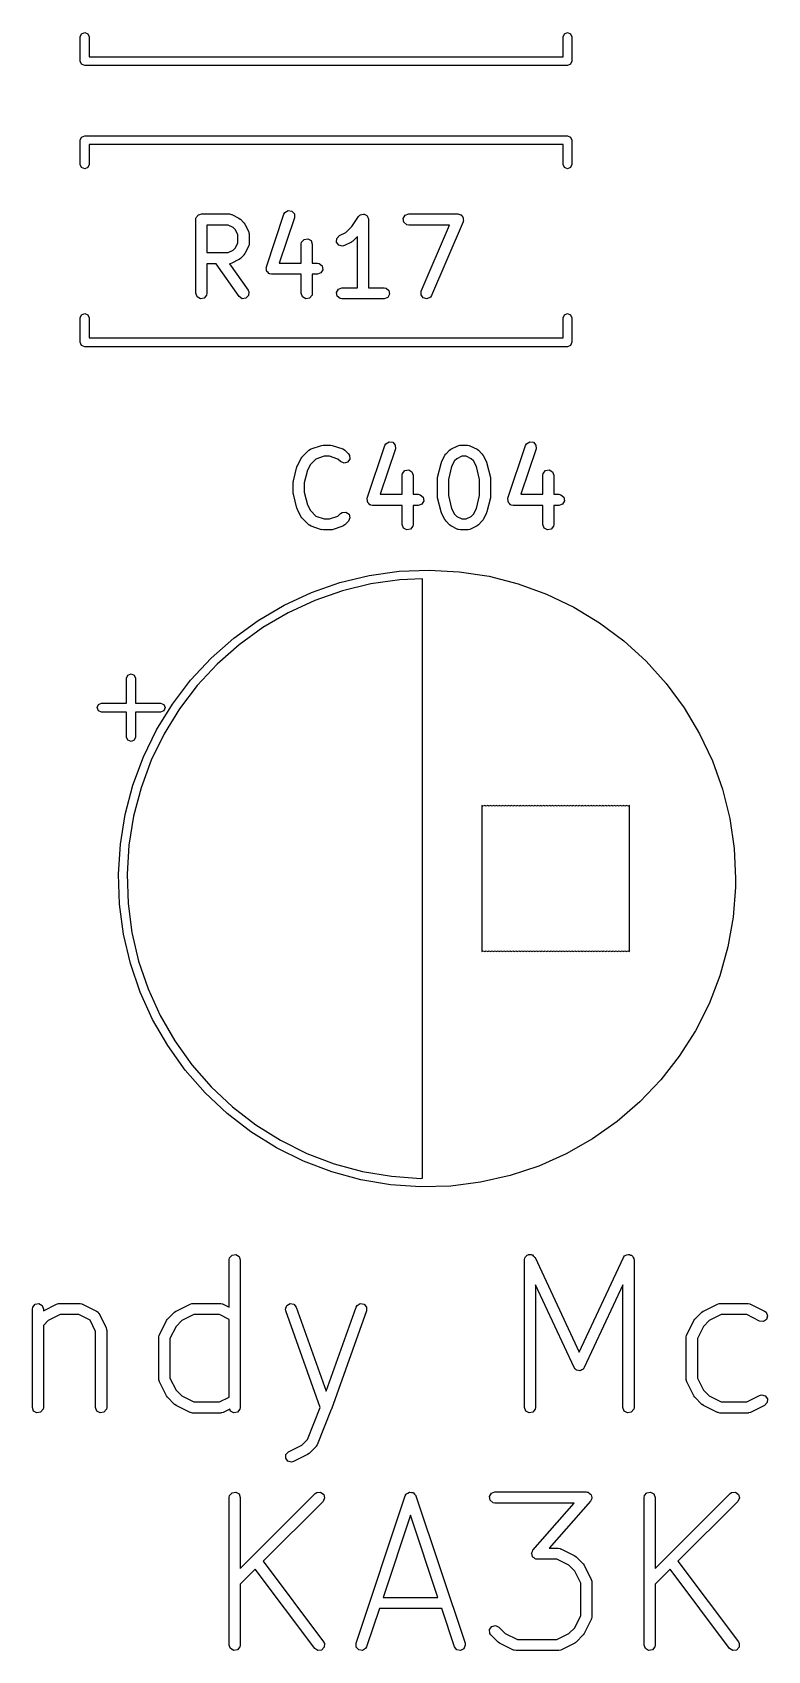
# Model space of a CAD drawing. Extents: x 97.7 to 180.4, y -137 to -64.1.
# Drawn here: x 116.42 to 126.38, y -136.7 to -114.77 of the extents above; entities that cross this region are included whole.
import ezdxf

# ---------------------------------------------------------------- set-up
doc = ezdxf.new("R2010")
doc.units = 0
doc.layers.add('BLACK', color=7, linetype='CONTINUOUS')

msp = doc.modelspace()

# ---------------------------------------------------------------- linework, layer by layer
at = {"layer": 'BLACK', "linetype": 'CONTINUOUS'}
for p, q in [((117.066, -114.832), (117.084, -114.79)), ((117.066, -115.162), (117.066, -114.832)), ((117.084, -114.79), (117.126, -114.772)), ((117.126, -114.772), (117.168, -114.79)), ((117.168, -114.79), (117.186, -114.832)), ((117.186, -114.832), (117.186, -115.102)), ((123.606, -114.832), (123.624, -114.79)), ((123.606, -115.102), (123.606, -114.832)), ((123.624, -114.79), (123.666, -114.772)), ((123.666, -114.772), (123.708, -114.79)), ((123.708, -114.79), (123.726, -114.832)), ((123.726, -114.832), (123.726, -115.162)), ((117.186, -115.102), (123.606, -115.102)), ((117.084, -115.204), (117.066, -115.162)), ((117.126, -115.222), (117.084, -115.204)), ((123.666, -115.222), (117.126, -115.222)), ((123.708, -115.204), (123.666, -115.222)), ((123.726, -115.162), (123.708, -115.204)), ((117.066, -116.232), (117.084, -116.19)), ((117.084, -116.19), (117.126, -116.172)), ((117.126, -116.172), (123.666, -116.172)), ((123.666, -116.172), (123.708, -116.19)), ((123.708, -116.19), (123.726, -116.232)), ((117.066, -116.562), (117.066, -116.232)), ((123.606, -116.292), (117.186, -116.292)), ((117.186, -116.292), (117.186, -116.562)), ((123.606, -116.562), (123.606, -116.292)), ((123.726, -116.232), (123.726, -116.562)), ((117.084, -116.604), (117.066, -116.562)), ((117.126, -116.622), (117.084, -116.604)), ((117.168, -116.604), (117.126, -116.622)), ((117.186, -116.562), (117.168, -116.604)), ((123.624, -116.604), (123.606, -116.562)), ((123.666, -116.622), (123.624, -116.604)), ((123.708, -116.604), (123.666, -116.622)), ((123.726, -116.562), (123.708, -116.604)), ((118.631, -117.308), (118.632, -117.299)), ((118.631, -118.308), (118.631, -117.308)), ((118.632, -117.295), (118.633, -117.292)), ((118.632, -117.299), (118.632, -117.295)), ((118.633, -117.292), (118.635, -117.283)), ((118.635, -117.283), (118.648, -117.268)), ((118.648, -117.268), (118.657, -117.251)), ((118.657, -117.251), (118.664, -117.249)), ((118.664, -117.249), (118.668, -117.243)), ((118.668, -117.243), (118.687, -117.24)), ((118.687, -117.24), (118.706, -117.233)), ((118.706, -117.233), (119.086, -117.233)), ((119.086, -117.233), (119.112, -117.238)), ((119.112, -117.238), (119.116, -117.241)), ((119.116, -117.241), (119.12, -117.241)), ((119.12, -117.241), (119.215, -117.289)), ((119.215, -117.289), (119.233, -117.302)), ((119.233, -117.302), (119.235, -117.303)), ((119.235, -117.303), (119.282, -117.351)), ((119.587, -117.951), (119.825, -117.237)), ((119.967, -117.284), (119.762, -117.9)), ((119.825, -117.237), (119.837, -117.214)), ((119.837, -117.214), (119.881, -117.187)), ((119.881, -117.187), (119.932, -117.195)), ((119.932, -117.195), (119.966, -117.233)), ((119.966, -117.233), (119.967, -117.284)), ((120.742, -117.403), (120.834, -117.267)), ((120.834, -117.267), (120.852, -117.248)), ((120.852, -117.248), (120.856, -117.247)), ((120.856, -117.247), (120.858, -117.243)), ((120.858, -117.243), (120.88, -117.24)), ((120.88, -117.24), (120.901, -117.234)), ((120.901, -117.234), (120.905, -117.235)), ((120.905, -117.235), (120.909, -117.235)), ((120.909, -117.235), (120.928, -117.245)), ((120.928, -117.245), (120.948, -117.254)), ((120.948, -117.254), (120.95, -117.258)), ((120.95, -117.258), (120.953, -117.26)), ((120.953, -117.26), (120.961, -117.281)), ((120.961, -117.281), (120.971, -117.3)), ((120.971, -117.3), (120.97, -117.304)), ((120.97, -117.304), (120.971, -117.308)), ((120.971, -117.308), (120.971, -118.233)), ((121.441, -117.295), (121.467, -117.251)), ((121.45, -117.346), (121.441, -117.295)), ((121.467, -117.251), (121.515, -117.233)), ((121.515, -117.233), (122.182, -117.233)), ((122.182, -117.233), (122.207, -117.238)), ((122.207, -117.238), (122.214, -117.244)), ((122.214, -117.244), (122.223, -117.246)), ((122.223, -117.246), (122.233, -117.26)), ((122.233, -117.26), (122.247, -117.271)), ((122.247, -117.271), (122.248, -117.28)), ((122.248, -117.28), (122.254, -117.287)), ((122.256, -117.321), (122.251, -117.329)), ((122.254, -117.287), (122.253, -117.304)), ((122.253, -117.304), (122.256, -117.321)), ((118.781, -117.383), (118.781, -117.757)), ((119.069, -117.383), (118.781, -117.383)), ((119.137, -117.418), (119.069, -117.383)), ((119.168, -117.448), (119.137, -117.418)), ((119.202, -117.517), (119.168, -117.448)), ((119.202, -117.624), (119.202, -117.517)), ((119.282, -117.351), (119.295, -117.369)), ((119.295, -117.369), (119.296, -117.37)), ((119.296, -117.37), (119.344, -117.465)), ((119.344, -117.465), (119.351, -117.49)), ((119.351, -117.49), (119.35, -117.495)), ((119.35, -117.495), (119.352, -117.499)), ((119.352, -117.499), (119.352, -117.642)), ((120.541, -117.564), (120.577, -117.527)), ((120.577, -117.527), (120.661, -117.485)), ((120.661, -117.485), (120.742, -117.403)), ((120.821, -117.537), (120.759, -117.6)), ((120.821, -118.233), (120.821, -117.537)), ((121.489, -117.379), (121.45, -117.346)), ((121.515, -117.383), (121.489, -117.379)), ((122.068, -117.383), (121.515, -117.383)), ((121.684, -118.279), (122.068, -117.383)), ((122.251, -117.338), (121.822, -118.338)), ((122.251, -117.329), (122.251, -117.338)), ((118.781, -117.757), (119.069, -117.757)), ((119.069, -117.757), (119.137, -117.723)), ((119.137, -117.723), (119.168, -117.693)), ((119.168, -117.693), (119.202, -117.624)), ((119.344, -117.675), (119.296, -117.77)), ((119.345, -117.671), (119.344, -117.675)), ((119.347, -117.667), (119.345, -117.671)), ((119.352, -117.642), (119.347, -117.667)), ((120.059, -117.642), (120.064, -117.616)), ((120.059, -117.9), (120.059, -117.642)), ((120.064, -117.616), (120.097, -117.577)), ((120.097, -117.577), (120.147, -117.568)), ((120.147, -117.568), (120.192, -117.594)), ((120.192, -117.594), (120.209, -117.642)), ((120.209, -117.642), (120.209, -117.9)), ((120.538, -117.615), (120.541, -117.564)), ((120.569, -117.657), (120.538, -117.615)), ((120.619, -117.669), (120.569, -117.657)), ((120.644, -117.661), (120.619, -117.669)), ((120.739, -117.614), (120.644, -117.661)), ((120.74, -117.612), (120.739, -117.614)), ((120.759, -117.6), (120.74, -117.612)), ((118.905, -117.907), (118.781, -117.907)), ((118.781, -117.907), (118.781, -118.308)), ((119.216, -118.351), (118.905, -117.907)), ((119.091, -117.906), (119.087, -117.907)), ((119.087, -117.907), (119.338, -118.265)), ((119.095, -117.907), (119.091, -117.906)), ((119.12, -117.899), (119.095, -117.907)), ((119.215, -117.852), (119.12, -117.899)), ((119.216, -117.85), (119.215, -117.852)), ((119.235, -117.838), (119.216, -117.85)), ((119.282, -117.79), (119.235, -117.838)), ((119.283, -117.789), (119.282, -117.79)), ((119.296, -117.77), (119.283, -117.789)), ((119.584, -117.962), (119.587, -117.957)), ((119.588, -117.982), (119.584, -117.962)), ((119.587, -117.957), (119.587, -117.951)), ((119.588, -118.003), (119.588, -117.982)), ((119.762, -117.9), (120.059, -117.9)), ((120.209, -117.9), (120.277, -117.9)), ((120.277, -117.9), (120.303, -117.905)), ((120.303, -117.905), (120.342, -117.938)), ((120.342, -117.938), (120.351, -117.988)), ((119.592, -118.007), (119.588, -118.003)), ((119.593, -118.013), (119.592, -118.007)), ((119.609, -118.026), (119.593, -118.013)), ((119.622, -118.041), (119.609, -118.026)), ((119.628, -118.042), (119.622, -118.041)), ((119.632, -118.046), (119.628, -118.042)), ((119.658, -118.05), (119.632, -118.046)), ((120.059, -118.05), (119.658, -118.05)), ((120.059, -118.308), (120.059, -118.05)), ((120.277, -118.05), (120.209, -118.05)), ((120.209, -118.05), (120.209, -118.308)), ((120.325, -118.032), (120.277, -118.05)), ((120.351, -117.988), (120.325, -118.032)), ((118.648, -118.357), (118.631, -118.308)), ((118.692, -118.382), (118.648, -118.357)), ((118.743, -118.373), (118.692, -118.382)), ((118.776, -118.334), (118.743, -118.373)), ((118.781, -118.308), (118.776, -118.334)), ((119.258, -118.381), (119.216, -118.351)), ((119.309, -118.376), (119.258, -118.381)), ((119.345, -118.34), (119.309, -118.376)), ((119.338, -118.265), (119.349, -118.289)), ((119.349, -118.289), (119.345, -118.34)), ((120.077, -118.357), (120.059, -118.308)), ((120.121, -118.382), (120.077, -118.357)), ((120.172, -118.373), (120.121, -118.382)), ((120.205, -118.334), (120.172, -118.373)), ((120.209, -118.308), (120.205, -118.334)), ((120.536, -118.295), (120.562, -118.251)), ((120.545, -118.346), (120.536, -118.295)), ((120.585, -118.379), (120.545, -118.346)), ((120.562, -118.251), (120.61, -118.233)), ((120.61, -118.383), (120.585, -118.379)), ((120.61, -118.233), (120.821, -118.233)), ((121.182, -118.383), (120.61, -118.383)), ((120.971, -118.233), (121.182, -118.233)), ((121.182, -118.233), (121.207, -118.238)), ((121.23, -118.366), (121.182, -118.383)), ((121.207, -118.238), (121.247, -118.271)), ((121.256, -118.321), (121.23, -118.366)), ((121.247, -118.271), (121.256, -118.321)), ((121.681, -118.33), (121.684, -118.279)), ((121.712, -118.371), (121.681, -118.33)), ((121.762, -118.383), (121.712, -118.371)), ((121.808, -118.36), (121.762, -118.383)), ((121.822, -118.338), (121.808, -118.36)), ((117.066, -118.642), (117.084, -118.6)), ((117.084, -118.6), (117.126, -118.582)), ((117.126, -118.582), (117.168, -118.6)), ((117.168, -118.6), (117.186, -118.642)), ((123.606, -118.642), (123.624, -118.6)), ((123.624, -118.6), (123.666, -118.582)), ((123.666, -118.582), (123.708, -118.6)), ((123.708, -118.6), (123.726, -118.642)), ((117.066, -118.972), (117.066, -118.642)), ((117.186, -118.642), (117.186, -118.912)), ((123.606, -118.912), (123.606, -118.642)), ((123.726, -118.642), (123.726, -118.972)), ((117.084, -119.014), (117.066, -118.972)), ((117.126, -119.032), (117.084, -119.014)), ((123.666, -119.032), (117.126, -119.032)), ((117.186, -118.912), (123.606, -118.912)), ((123.708, -119.014), (123.666, -119.032)), ((123.726, -118.972), (123.708, -119.014)), ((120.192, -120.417), (120.335, -120.369)), ((120.335, -120.369), (120.357, -120.366)), ((120.357, -120.366), (120.359, -120.365)), ((120.359, -120.365), (120.454, -120.365)), ((120.454, -120.365), (120.476, -120.369)), ((120.476, -120.369), (120.477, -120.369)), ((120.477, -120.369), (120.62, -120.417)), ((120.954, -121.083), (121.192, -120.369)), ((121.192, -120.369), (121.205, -120.346)), ((121.205, -120.346), (121.248, -120.319)), ((121.248, -120.319), (121.299, -120.327)), ((121.299, -120.327), (121.333, -120.365)), ((121.333, -120.365), (121.334, -120.416)), ((122.087, -120.421), (122.182, -120.373)), ((122.182, -120.373), (122.207, -120.366)), ((122.207, -120.366), (122.211, -120.367)), ((122.211, -120.367), (122.216, -120.365)), ((122.216, -120.365), (122.311, -120.365)), ((122.311, -120.365), (122.337, -120.37)), ((122.337, -120.37), (122.34, -120.373)), ((122.34, -120.373), (122.344, -120.373)), ((122.344, -120.373), (122.44, -120.421)), ((122.859, -121.083), (123.097, -120.369)), ((123.097, -120.369), (123.109, -120.346)), ((123.109, -120.346), (123.153, -120.319)), ((123.153, -120.319), (123.204, -120.327)), ((123.204, -120.327), (123.238, -120.365)), ((123.238, -120.365), (123.239, -120.416)), ((120.006, -120.645), (120.053, -120.55)), ((120.053, -120.55), (120.067, -120.532)), ((120.067, -120.53), (120.163, -120.435)), ((120.067, -120.532), (120.067, -120.53)), ((120.163, -120.435), (120.184, -120.42)), ((120.256, -120.554), (120.182, -120.628)), ((120.184, -120.42), (120.188, -120.42)), ((120.188, -120.42), (120.192, -120.417)), ((120.371, -120.515), (120.256, -120.554)), ((120.442, -120.515), (120.371, -120.515)), ((120.556, -120.554), (120.442, -120.515)), ((120.591, -120.589), (120.556, -120.554)), ((120.638, -120.61), (120.591, -120.589)), ((120.62, -120.417), (120.643, -120.429)), ((120.687, -120.597), (120.638, -120.61)), ((120.643, -120.429), (120.646, -120.433)), ((120.646, -120.433), (120.65, -120.435)), ((120.65, -120.435), (120.697, -120.483)), ((120.717, -120.555), (120.687, -120.597)), ((120.697, -120.483), (120.712, -120.504)), ((120.712, -120.504), (120.717, -120.555)), ((121.334, -120.416), (121.129, -121.032)), ((121.905, -120.803), (121.952, -120.613)), ((121.952, -120.613), (121.958, -120.601)), ((121.958, -120.597), (122.006, -120.502)), ((121.958, -120.601), (121.958, -120.597)), ((122.006, -120.502), (122.019, -120.484)), ((122.019, -120.484), (122.02, -120.483)), ((122.02, -120.483), (122.067, -120.435)), ((122.067, -120.435), (122.086, -120.422)), ((122.086, -120.422), (122.087, -120.421)), ((122.134, -120.58), (122.096, -120.657)), ((122.165, -120.55), (122.134, -120.58)), ((122.233, -120.515), (122.165, -120.55)), ((122.293, -120.515), (122.233, -120.515)), ((122.362, -120.55), (122.293, -120.515)), ((122.392, -120.58), (122.362, -120.55)), ((122.431, -120.657), (122.392, -120.58)), ((122.44, -120.421), (122.458, -120.434)), ((122.458, -120.434), (122.459, -120.435)), ((122.459, -120.435), (122.507, -120.483)), ((122.507, -120.483), (122.52, -120.501)), ((122.52, -120.501), (122.521, -120.502)), ((122.521, -120.502), (122.568, -120.597)), ((122.568, -120.597), (122.572, -120.61)), ((122.572, -120.61), (122.574, -120.613)), ((122.574, -120.613), (122.622, -120.803)), ((123.239, -120.416), (123.034, -121.032)), ((119.952, -120.851), (120, -120.66)), ((120, -120.66), (120.005, -120.648)), ((120.005, -120.648), (120.006, -120.645)), ((120.144, -120.705), (120.1, -120.878)), ((120.182, -120.628), (120.144, -120.705)), ((121.426, -120.774), (121.431, -120.748)), ((121.426, -121.032), (121.426, -120.774)), ((121.431, -120.748), (121.464, -120.709)), ((121.464, -120.709), (121.514, -120.7)), ((121.514, -120.7), (121.559, -120.726)), ((121.559, -120.726), (121.576, -120.774)), ((121.576, -120.774), (121.576, -121.032)), ((121.903, -120.821), (121.905, -120.807)), ((121.903, -121.059), (121.903, -120.821)), ((121.905, -120.807), (121.905, -120.803)), ((122.096, -120.657), (122.053, -120.831)), ((122.053, -120.831), (122.053, -121.05)), ((122.474, -120.831), (122.431, -120.657)), ((122.474, -121.05), (122.474, -120.831)), ((122.622, -120.803), (122.623, -120.818)), ((122.623, -120.818), (122.624, -120.821)), ((122.624, -120.821), (122.624, -121.059)), ((123.331, -120.774), (123.336, -120.748)), ((123.331, -121.032), (123.331, -120.774)), ((123.336, -120.748), (123.369, -120.709)), ((123.369, -120.709), (123.419, -120.7)), ((123.419, -120.7), (123.464, -120.726)), ((123.464, -120.726), (123.481, -120.774)), ((123.481, -120.774), (123.481, -121.032)), ((119.95, -120.869), (119.953, -120.854)), ((119.95, -121.012), (119.95, -120.869)), ((119.951, -121.015), (119.95, -121.012)), ((119.952, -121.03), (119.951, -121.015)), ((119.953, -120.854), (119.952, -120.851)), ((120, -121.22), (119.952, -121.03)), ((120.1, -120.878), (120.1, -121.003)), ((120.1, -121.003), (120.144, -121.176)), ((121.129, -121.032), (121.426, -121.032)), ((121.576, -121.032), (121.644, -121.032)), ((121.644, -121.032), (121.67, -121.037)), ((121.67, -121.037), (121.709, -121.07)), ((122.053, -121.05), (122.096, -121.224)), ((122.431, -121.224), (122.474, -121.05)), ((123.034, -121.032), (123.331, -121.032)), ((123.481, -121.032), (123.549, -121.032)), ((123.549, -121.032), (123.575, -121.037)), ((123.575, -121.037), (123.614, -121.07)), ((120.002, -121.223), (120, -121.22)), ((120.006, -121.236), (120.002, -121.223)), ((120.053, -121.331), (120.006, -121.236)), ((120.144, -121.176), (120.182, -121.253)), ((120.182, -121.253), (120.256, -121.327)), ((120.951, -121.094), (120.954, -121.089)), ((120.955, -121.114), (120.951, -121.094)), ((120.954, -121.089), (120.954, -121.083)), ((120.955, -121.135), (120.955, -121.114)), ((120.959, -121.139), (120.955, -121.135)), ((120.96, -121.145), (120.959, -121.139)), ((120.976, -121.158), (120.96, -121.145)), ((120.989, -121.173), (120.976, -121.158)), ((120.995, -121.174), (120.989, -121.173)), ((121, -121.178), (120.995, -121.174)), ((121.025, -121.182), (121, -121.178)), ((121.426, -121.182), (121.025, -121.182)), ((121.426, -121.44), (121.426, -121.182)), ((121.644, -121.182), (121.576, -121.182)), ((121.576, -121.182), (121.576, -121.44)), ((121.692, -121.164), (121.644, -121.182)), ((121.718, -121.12), (121.692, -121.164)), ((121.709, -121.07), (121.718, -121.12)), ((121.904, -121.063), (121.903, -121.059)), ((121.905, -121.078), (121.904, -121.063)), ((121.952, -121.268), (121.905, -121.078)), ((121.954, -121.271), (121.952, -121.268)), ((121.958, -121.283), (121.954, -121.271)), ((122.096, -121.224), (122.134, -121.301)), ((122.392, -121.301), (122.431, -121.224)), ((122.574, -121.268), (122.569, -121.28)), ((122.622, -121.078), (122.574, -121.268)), ((122.624, -121.059), (122.621, -121.074)), ((122.621, -121.074), (122.622, -121.078)), ((122.856, -121.094), (122.859, -121.089)), ((122.86, -121.114), (122.856, -121.094)), ((122.859, -121.089), (122.859, -121.083)), ((122.86, -121.135), (122.86, -121.114)), ((122.864, -121.139), (122.86, -121.135)), ((122.865, -121.145), (122.864, -121.139)), ((122.881, -121.158), (122.865, -121.145)), ((122.894, -121.173), (122.881, -121.158)), ((122.9, -121.174), (122.894, -121.173)), ((122.904, -121.178), (122.9, -121.174)), ((122.93, -121.182), (122.904, -121.178)), ((123.331, -121.182), (122.93, -121.182)), ((123.331, -121.44), (123.331, -121.182)), ((123.549, -121.182), (123.481, -121.182)), ((123.481, -121.182), (123.481, -121.44)), ((123.597, -121.164), (123.549, -121.182)), ((123.623, -121.12), (123.597, -121.164)), ((123.614, -121.07), (123.623, -121.12)), ((120.055, -121.332), (120.053, -121.331)), ((120.067, -121.351), (120.055, -121.332)), ((120.163, -121.446), (120.067, -121.351)), ((120.167, -121.448), (120.163, -121.446)), ((120.169, -121.452), (120.167, -121.448)), ((120.192, -121.464), (120.169, -121.452)), ((120.335, -121.512), (120.192, -121.464)), ((120.256, -121.327), (120.371, -121.365)), ((120.371, -121.365), (120.442, -121.365)), ((120.442, -121.365), (120.556, -121.327)), ((120.62, -121.464), (120.477, -121.512)), ((120.556, -121.327), (120.591, -121.292)), ((120.591, -121.292), (120.613, -121.277)), ((120.613, -121.277), (120.664, -121.273)), ((120.624, -121.461), (120.62, -121.464)), ((120.628, -121.461), (120.624, -121.461)), ((120.65, -121.446), (120.628, -121.461)), ((120.697, -121.398), (120.65, -121.446)), ((120.664, -121.273), (120.706, -121.302)), ((120.719, -121.352), (120.697, -121.398)), ((120.706, -121.302), (120.719, -121.352)), ((121.444, -121.489), (121.426, -121.44)), ((121.488, -121.514), (121.444, -121.489)), ((121.572, -121.466), (121.539, -121.505)), ((121.576, -121.44), (121.572, -121.466)), ((122.006, -121.379), (121.958, -121.283)), ((122.007, -121.38), (122.006, -121.379)), ((122.02, -121.398), (122.007, -121.38)), ((122.067, -121.446), (122.02, -121.398)), ((122.069, -121.446), (122.067, -121.446)), ((122.087, -121.46), (122.069, -121.446)), ((122.182, -121.507), (122.087, -121.46)), ((122.134, -121.301), (122.165, -121.331)), ((122.165, -121.331), (122.233, -121.365)), ((122.233, -121.365), (122.293, -121.365)), ((122.293, -121.365), (122.362, -121.331)), ((122.44, -121.46), (122.344, -121.507)), ((122.362, -121.331), (122.392, -121.301)), ((122.441, -121.459), (122.44, -121.46)), ((122.459, -121.446), (122.441, -121.459)), ((122.507, -121.398), (122.459, -121.446)), ((122.521, -121.379), (122.507, -121.397)), ((122.507, -121.397), (122.507, -121.398)), ((122.568, -121.283), (122.521, -121.379)), ((122.569, -121.28), (122.568, -121.283)), ((123.349, -121.489), (123.331, -121.44)), ((123.393, -121.514), (123.349, -121.489)), ((123.477, -121.466), (123.444, -121.505)), ((123.481, -121.44), (123.477, -121.466)), ((120.336, -121.511), (120.335, -121.512)), ((120.359, -121.515), (120.336, -121.511)), ((120.454, -121.515), (120.359, -121.515)), ((120.455, -121.515), (120.454, -121.515)), ((120.477, -121.512), (120.455, -121.515)), ((121.539, -121.505), (121.488, -121.514)), ((122.187, -121.508), (122.182, -121.507)), ((122.19, -121.511), (122.187, -121.508)), ((122.216, -121.515), (122.19, -121.511)), ((122.311, -121.515), (122.216, -121.515)), ((122.315, -121.514), (122.311, -121.515)), ((122.319, -121.515), (122.315, -121.514)), ((122.344, -121.507), (122.319, -121.515)), ((123.444, -121.505), (123.393, -121.514)), ((120.583, -122.228), (120.98, -122.132)), ((120.98, -122.132), (121.384, -122.075)), ((121.384, -122.075), (121.792, -122.058)), ((121.792, -122.058), (122.2, -122.081)), ((122.2, -122.081), (122.604, -122.143)), ((122.604, -122.143), (122.999, -122.245)), ((119.827, -122.534), (120.197, -122.362)), ((120.197, -122.362), (120.583, -122.228)), ((120.616, -122.338), (120.241, -122.469)), ((121.002, -122.245), (120.616, -122.338)), ((121.395, -122.19), (121.002, -122.245)), ((121.703, -122.177), (121.395, -122.19)), ((121.703, -130.301), (121.703, -122.177)), ((122.999, -122.245), (123.383, -122.385)), ((119.474, -122.74), (119.827, -122.534)), ((120.241, -122.469), (119.88, -122.636)), ((123.383, -122.385), (123.751, -122.561)), ((123.751, -122.561), (124.101, -122.773)), ((119.144, -122.98), (119.474, -122.74)), ((119.88, -122.636), (119.538, -122.837)), ((124.101, -122.773), (124.428, -123.017)), ((118.839, -123.252), (119.144, -122.98)), ((119.538, -122.837), (119.216, -123.07)), ((124.428, -123.017), (124.729, -123.293)), ((119.216, -123.07), (118.919, -123.334)), ((117.711, -123.481), (117.754, -123.463)), ((117.754, -123.463), (117.796, -123.481)), ((118.561, -123.551), (118.839, -123.252)), ((118.919, -123.334), (118.649, -123.625)), ((124.729, -123.293), (125.003, -123.596)), ((117.694, -123.523), (117.711, -123.481)), ((117.694, -123.863), (117.694, -123.523)), ((117.796, -123.481), (117.814, -123.523)), ((117.814, -123.523), (117.814, -123.863)), ((118.314, -123.876), (118.561, -123.551)), ((118.649, -123.625), (118.409, -123.941)), ((125.003, -123.596), (125.245, -123.925)), ((117.294, -123.923), (117.311, -123.881)), ((117.311, -123.881), (117.354, -123.863)), ((117.354, -123.863), (117.694, -123.863)), ((117.814, -123.863), (118.154, -123.863)), ((118.1, -124.224), (118.314, -123.876)), ((118.154, -123.863), (118.196, -123.881)), ((118.196, -123.881), (118.214, -123.923)), ((117.311, -123.965), (117.294, -123.923)), ((117.354, -123.983), (117.311, -123.965)), ((117.694, -123.983), (117.354, -123.983)), ((117.694, -124.323), (117.694, -123.983)), ((118.154, -123.983), (117.814, -123.983)), ((117.814, -123.983), (117.814, -124.323)), ((118.196, -123.965), (118.154, -123.983)), ((118.214, -123.923), (118.196, -123.965)), ((118.409, -123.941), (118.201, -124.28)), ((125.245, -123.925), (125.454, -124.276)), ((117.711, -124.365), (117.694, -124.323)), ((117.814, -124.323), (117.796, -124.365)), ((117.921, -124.591), (118.1, -124.224)), ((118.201, -124.28), (118.027, -124.637)), ((125.454, -124.276), (125.628, -124.645)), ((117.754, -124.383), (117.711, -124.365)), ((117.796, -124.365), (117.754, -124.383)), ((117.779, -124.974), (117.921, -124.591)), ((118.027, -124.637), (117.889, -125.009)), ((125.628, -124.645), (125.765, -125.03)), ((117.675, -125.369), (117.779, -124.974)), ((117.889, -125.009), (117.787, -125.393)), ((125.765, -125.03), (125.864, -125.426)), ((117.609, -125.772), (117.675, -125.369)), ((117.787, -125.393), (117.724, -125.785)), ((122.504, -125.25), (122.503, -125.25)), ((122.503, -125.25), (122.503, -127.226)), ((122.524, -125.258), (122.504, -125.25)), ((122.544, -125.25), (122.524, -125.258)), ((122.564, -125.258), (122.544, -125.25)), ((122.584, -125.25), (122.564, -125.258)), ((122.604, -125.258), (122.584, -125.25)), ((122.624, -125.25), (122.604, -125.258)), ((122.644, -125.258), (122.624, -125.25)), ((122.664, -125.25), (122.644, -125.258)), ((122.684, -125.258), (122.664, -125.25)), ((122.704, -125.25), (122.684, -125.258)), ((122.724, -125.258), (122.704, -125.25)), ((122.744, -125.25), (122.724, -125.258)), ((122.764, -125.258), (122.744, -125.25)), ((122.784, -125.25), (122.764, -125.258)), ((122.804, -125.258), (122.784, -125.25)), ((122.824, -125.25), (122.804, -125.258)), ((122.844, -125.258), (122.824, -125.25)), ((122.864, -125.25), (122.844, -125.258)), ((122.884, -125.258), (122.864, -125.25)), ((122.904, -125.25), (122.884, -125.258)), ((122.924, -125.258), (122.904, -125.25)), ((122.944, -125.25), (122.924, -125.258)), ((122.964, -125.258), (122.944, -125.25)), ((122.984, -125.25), (122.964, -125.258)), ((123.004, -125.258), (122.984, -125.25)), ((123.024, -125.25), (123.004, -125.258)), ((123.044, -125.258), (123.024, -125.25)), ((123.064, -125.25), (123.044, -125.258)), ((123.084, -125.258), (123.064, -125.25)), ((123.104, -125.25), (123.084, -125.258)), ((123.124, -125.258), (123.104, -125.25)), ((123.144, -125.25), (123.124, -125.258)), ((123.164, -125.258), (123.144, -125.25)), ((123.184, -125.25), (123.164, -125.258)), ((123.204, -125.258), (123.184, -125.25)), ((123.224, -125.25), (123.204, -125.258)), ((123.244, -125.258), (123.224, -125.25)), ((123.264, -125.25), (123.244, -125.258)), ((123.284, -125.258), (123.264, -125.25)), ((123.304, -125.25), (123.284, -125.258)), ((123.324, -125.258), (123.304, -125.25)), ((123.344, -125.25), (123.324, -125.258)), ((123.364, -125.258), (123.344, -125.25)), ((123.384, -125.25), (123.364, -125.258)), ((123.404, -125.258), (123.384, -125.25)), ((123.424, -125.25), (123.404, -125.258)), ((123.444, -125.258), (123.424, -125.25)), ((123.464, -125.25), (123.444, -125.258)), ((123.484, -125.258), (123.464, -125.25)), ((123.504, -125.25), (123.484, -125.258)), ((123.524, -125.258), (123.504, -125.25)), ((123.544, -125.25), (123.524, -125.258)), ((123.564, -125.258), (123.544, -125.25)), ((123.584, -125.25), (123.564, -125.258)), ((123.604, -125.258), (123.584, -125.25)), ((123.624, -125.25), (123.604, -125.258)), ((123.644, -125.258), (123.624, -125.25)), ((123.664, -125.25), (123.644, -125.258)), ((123.684, -125.258), (123.664, -125.25)), ((123.704, -125.25), (123.684, -125.258)), ((123.724, -125.258), (123.704, -125.25)), ((123.744, -125.25), (123.724, -125.258)), ((123.764, -125.258), (123.744, -125.25)), ((123.784, -125.25), (123.764, -125.258)), ((123.804, -125.258), (123.784, -125.25)), ((123.824, -125.25), (123.804, -125.258)), ((123.844, -125.258), (123.824, -125.25)), ((123.864, -125.25), (123.844, -125.258)), ((123.884, -125.258), (123.864, -125.25)), ((123.904, -125.25), (123.884, -125.258)), ((123.924, -125.258), (123.904, -125.25)), ((123.944, -125.25), (123.924, -125.258)), ((123.964, -125.258), (123.944, -125.25)), ((123.984, -125.25), (123.964, -125.258)), ((124.004, -125.258), (123.984, -125.25)), ((124.024, -125.25), (124.004, -125.258)), ((124.044, -125.258), (124.024, -125.25)), ((124.064, -125.25), (124.044, -125.258)), ((124.084, -125.258), (124.064, -125.25)), ((124.104, -125.25), (124.084, -125.258)), ((124.124, -125.258), (124.104, -125.25)), ((124.144, -125.25), (124.124, -125.258)), ((124.164, -125.258), (124.144, -125.25)), ((124.184, -125.25), (124.164, -125.258)), ((124.204, -125.258), (124.184, -125.25)), ((124.224, -125.25), (124.204, -125.258)), ((124.244, -125.258), (124.224, -125.25)), ((124.264, -125.25), (124.244, -125.258)), ((124.284, -125.258), (124.264, -125.25)), ((124.304, -125.25), (124.284, -125.258)), ((124.324, -125.258), (124.304, -125.25)), ((124.344, -125.25), (124.324, -125.258)), ((124.364, -125.258), (124.344, -125.25)), ((124.384, -125.25), (124.364, -125.258)), ((124.404, -125.258), (124.384, -125.25)), ((124.424, -125.25), (124.404, -125.258)), ((124.444, -125.258), (124.424, -125.25)), ((124.464, -125.25), (124.444, -125.258)), ((124.484, -125.258), (124.464, -125.25)), ((124.504, -125.25), (124.484, -125.258)), ((124.504, -127.226), (124.504, -125.25)), ((125.864, -125.426), (125.923, -125.83)), ((117.584, -126.18), (117.609, -125.772)), ((117.724, -125.785), (117.699, -126.181)), ((125.923, -125.83), (125.943, -126.238)), ((117.584, -126.181), (117.584, -126.18)), ((117.598, -126.588), (117.584, -126.181)), ((117.699, -126.181), (117.713, -126.578)), ((125.943, -126.238), (125.942, -126.355)), ((125.942, -126.355), (125.91, -126.762)), ((117.652, -126.993), (117.598, -126.588)), ((117.713, -126.578), (117.765, -126.972)), ((117.765, -126.972), (117.856, -127.358)), ((125.91, -126.762), (125.839, -127.164)), ((117.745, -127.39), (117.652, -126.993)), ((125.839, -127.164), (125.73, -127.557)), ((117.877, -127.777), (117.745, -127.39)), ((117.856, -127.358), (117.984, -127.734)), ((122.503, -127.226), (122.504, -127.226)), ((122.504, -127.226), (122.524, -127.218)), ((122.524, -127.218), (122.544, -127.226)), ((122.544, -127.226), (122.564, -127.218)), ((122.564, -127.218), (122.584, -127.226)), ((122.584, -127.226), (122.604, -127.218)), ((122.604, -127.218), (122.624, -127.226)), ((122.624, -127.226), (122.644, -127.218)), ((122.644, -127.218), (122.664, -127.226)), ((122.664, -127.226), (122.684, -127.218)), ((122.684, -127.218), (122.704, -127.226)), ((122.704, -127.226), (122.724, -127.218)), ((122.724, -127.218), (122.744, -127.226)), ((122.744, -127.226), (122.764, -127.218)), ((122.764, -127.218), (122.784, -127.226)), ((122.784, -127.226), (122.804, -127.218)), ((122.804, -127.218), (122.824, -127.226)), ((122.824, -127.226), (122.844, -127.218)), ((122.844, -127.218), (122.864, -127.226)), ((122.864, -127.226), (122.884, -127.218)), ((122.884, -127.218), (122.904, -127.226)), ((122.904, -127.226), (122.924, -127.218)), ((122.924, -127.218), (122.944, -127.226)), ((122.944, -127.226), (122.964, -127.218)), ((122.964, -127.218), (122.984, -127.226)), ((122.984, -127.226), (123.004, -127.218)), ((123.004, -127.218), (123.024, -127.226)), ((123.024, -127.226), (123.044, -127.218)), ((123.044, -127.218), (123.064, -127.226)), ((123.064, -127.226), (123.084, -127.218)), ((123.084, -127.218), (123.104, -127.226)), ((123.104, -127.226), (123.124, -127.218)), ((123.124, -127.218), (123.144, -127.226)), ((123.144, -127.226), (123.164, -127.218)), ((123.164, -127.218), (123.184, -127.226)), ((123.184, -127.226), (123.204, -127.218)), ((123.204, -127.218), (123.224, -127.226)), ((123.224, -127.226), (123.244, -127.218)), ((123.244, -127.218), (123.264, -127.226)), ((123.264, -127.226), (123.284, -127.218)), ((123.284, -127.218), (123.304, -127.226)), ((123.304, -127.226), (123.324, -127.218)), ((123.324, -127.218), (123.344, -127.226)), ((123.344, -127.226), (123.364, -127.218)), ((123.364, -127.218), (123.384, -127.226)), ((123.384, -127.226), (123.404, -127.218)), ((123.404, -127.218), (123.424, -127.226)), ((123.424, -127.226), (123.444, -127.218)), ((123.444, -127.218), (123.464, -127.226)), ((123.464, -127.226), (123.484, -127.218)), ((123.484, -127.218), (123.504, -127.226)), ((123.504, -127.226), (123.524, -127.218)), ((123.524, -127.218), (123.544, -127.226)), ((123.544, -127.226), (123.564, -127.218)), ((123.564, -127.218), (123.584, -127.226)), ((123.584, -127.226), (123.604, -127.218)), ((123.604, -127.218), (123.624, -127.226)), ((123.624, -127.226), (123.644, -127.218)), ((123.644, -127.218), (123.664, -127.226)), ((123.664, -127.226), (123.684, -127.218)), ((123.684, -127.218), (123.704, -127.226)), ((123.704, -127.226), (123.724, -127.218)), ((123.724, -127.218), (123.744, -127.226)), ((123.744, -127.226), (123.764, -127.218)), ((123.764, -127.218), (123.784, -127.226)), ((123.784, -127.226), (123.804, -127.218)), ((123.804, -127.218), (123.824, -127.226)), ((123.824, -127.226), (123.844, -127.218)), ((123.844, -127.218), (123.864, -127.226)), ((123.864, -127.226), (123.884, -127.218)), ((123.884, -127.218), (123.904, -127.226)), ((123.904, -127.226), (123.924, -127.218)), ((123.924, -127.218), (123.944, -127.226)), ((123.944, -127.226), (123.964, -127.218)), ((123.964, -127.218), (123.984, -127.226)), ((123.984, -127.226), (124.004, -127.218)), ((124.004, -127.218), (124.024, -127.226)), ((124.024, -127.226), (124.044, -127.218)), ((124.044, -127.218), (124.064, -127.226)), ((124.064, -127.226), (124.084, -127.218)), ((124.084, -127.218), (124.104, -127.226)), ((124.104, -127.226), (124.124, -127.218)), ((124.124, -127.218), (124.144, -127.226)), ((124.144, -127.226), (124.164, -127.218)), ((124.164, -127.218), (124.184, -127.226)), ((124.184, -127.226), (124.204, -127.218)), ((124.204, -127.218), (124.224, -127.226)), ((124.224, -127.226), (124.244, -127.218)), ((124.244, -127.218), (124.264, -127.226)), ((124.264, -127.226), (124.284, -127.218)), ((124.284, -127.218), (124.304, -127.226)), ((124.304, -127.226), (124.324, -127.218)), ((124.324, -127.218), (124.344, -127.226)), ((124.344, -127.226), (124.364, -127.218)), ((124.364, -127.218), (124.384, -127.226)), ((124.384, -127.226), (124.404, -127.218)), ((124.404, -127.218), (124.424, -127.226)), ((124.424, -127.226), (124.444, -127.218)), ((124.444, -127.218), (124.464, -127.226)), ((124.464, -127.226), (124.484, -127.218)), ((124.484, -127.218), (124.504, -127.226)), ((125.73, -127.557), (125.582, -127.938)), ((118.046, -128.149), (117.877, -127.777)), ((117.984, -127.734), (118.148, -128.096)), ((125.582, -127.938), (125.398, -128.303)), ((118.25, -128.502), (118.046, -128.149)), ((118.148, -128.096), (118.346, -128.44)), ((118.487, -128.834), (118.25, -128.502)), ((118.346, -128.44), (118.578, -128.763)), ((125.398, -128.303), (125.179, -128.647)), ((125.179, -128.647), (124.928, -128.969)), ((118.756, -129.142), (118.487, -128.834)), ((118.578, -128.763), (118.839, -129.062)), ((119.054, -129.421), (118.756, -129.142)), ((118.839, -129.062), (119.129, -129.334)), ((124.928, -128.969), (124.646, -129.265)), ((119.129, -129.334), (119.443, -129.576)), ((124.646, -129.265), (124.337, -129.532)), ((119.378, -129.67), (119.054, -129.421)), ((119.443, -129.576), (119.78, -129.786)), ((124.337, -129.532), (124.003, -129.767)), ((119.724, -129.887), (119.378, -129.67)), ((119.78, -129.786), (120.136, -129.963)), ((124.003, -129.767), (123.648, -129.969)), ((120.09, -130.068), (119.724, -129.887)), ((120.136, -129.963), (120.507, -130.104)), ((123.648, -129.969), (123.275, -130.135)), ((120.472, -130.213), (120.09, -130.068)), ((120.866, -130.32), (120.472, -130.213)), ((120.507, -130.104), (120.89, -130.208)), ((120.89, -130.208), (121.282, -130.274)), ((122.887, -130.264), (122.489, -130.354)), ((123.275, -130.135), (122.887, -130.264)), ((121.268, -130.389), (120.866, -130.32)), ((121.676, -130.417), (121.268, -130.389)), ((121.282, -130.274), (121.678, -130.302)), ((122.084, -130.406), (121.676, -130.417)), ((121.678, -130.302), (121.703, -130.301)), ((122.489, -130.354), (122.084, -130.406)), ((119.088, -131.381), (119.121, -131.342)), ((119.121, -131.342), (119.171, -131.333)), ((119.171, -131.333), (119.216, -131.359)), ((119.216, -131.359), (119.233, -131.407)), ((123.097, -131.364), (123.11, -131.354)), ((123.11, -131.354), (123.121, -131.342)), ((123.121, -131.342), (123.131, -131.34)), ((123.131, -131.34), (123.139, -131.334)), ((123.139, -131.334), (123.155, -131.336)), ((123.155, -131.336), (123.171, -131.333)), ((123.171, -131.333), (123.18, -131.338)), ((123.18, -131.338), (123.19, -131.339)), ((123.19, -131.339), (123.202, -131.35)), ((123.202, -131.35), (123.216, -131.359)), ((123.216, -131.359), (123.219, -131.368)), ((124.424, -131.375), (124.439, -131.354)), ((124.439, -131.354), (124.448, -131.349)), ((124.448, -131.349), (124.454, -131.342)), ((124.454, -131.342), (124.47, -131.339)), ((124.47, -131.339), (124.485, -131.332)), ((124.485, -131.332), (124.495, -131.335)), ((124.495, -131.335), (124.505, -131.333)), ((124.505, -131.333), (124.519, -131.341)), ((124.519, -131.341), (124.535, -131.345)), ((124.535, -131.345), (124.54, -131.354)), ((124.54, -131.354), (124.549, -131.359)), ((124.549, -131.359), (124.555, -131.374)), ((119.083, -131.407), (119.088, -131.381)), ((119.083, -132.047), (119.083, -131.407)), ((119.233, -131.407), (119.233, -133.407)), ((123.083, -131.407), (123.088, -131.381)), ((123.083, -133.407), (123.083, -131.407)), ((123.088, -131.381), (123.094, -131.373)), ((123.094, -131.373), (123.097, -131.364)), ((123.219, -131.368), (123.226, -131.375)), ((123.226, -131.375), (123.825, -132.658)), ((123.825, -132.658), (124.424, -131.375)), ((124.555, -131.374), (124.564, -131.387)), ((124.564, -131.387), (124.563, -131.397)), ((124.563, -131.397), (124.567, -131.407)), ((124.567, -131.407), (124.567, -133.407)), ((123.757, -132.867), (123.233, -131.745)), ((123.233, -131.745), (123.233, -133.407)), ((124.417, -131.745), (123.893, -132.867)), ((124.417, -133.407), (124.417, -131.745)), ((116.421, -132.048), (116.454, -132.008)), ((116.454, -132.008), (116.505, -132)), ((116.505, -132), (116.549, -132.025)), ((116.567, -132.095), (116.744, -132.006)), ((116.744, -132.006), (116.769, -131.999)), ((116.769, -131.999), (116.773, -132)), ((116.773, -132), (116.777, -131.998)), ((116.777, -131.998), (117.063, -131.998)), ((117.063, -131.998), (117.089, -132.003)), ((117.089, -132.003), (117.092, -132.006)), ((117.092, -132.006), (117.097, -132.006)), ((117.097, -132.006), (117.287, -132.102)), ((118.363, -132.102), (118.553, -132.006)), ((118.553, -132.006), (118.578, -131.999)), ((118.578, -131.999), (118.583, -132)), ((118.583, -132), (118.587, -131.998)), ((118.587, -131.998), (118.968, -131.998)), ((118.968, -131.998), (118.994, -132.003)), ((118.994, -132.003), (118.997, -132.006)), ((118.997, -132.006), (119.001, -132.006)), ((119.001, -132.006), (119.083, -132.047)), ((119.863, -132.025), (119.908, -131.999)), ((119.908, -131.999), (119.958, -132.009)), ((119.958, -132.009), (119.991, -132.048)), ((120.815, -132.026), (120.859, -132)), ((120.859, -132), (120.91, -132.008)), ((120.91, -132.008), (120.943, -132.047)), ((125.506, -132.102), (125.696, -132.006)), ((125.696, -132.006), (125.721, -131.999)), ((125.721, -131.999), (125.726, -132)), ((125.726, -132), (125.73, -131.998)), ((125.73, -131.998), (126.111, -131.998)), ((126.111, -131.998), (126.136, -132.003)), ((126.136, -132.003), (126.14, -132.006)), ((126.14, -132.006), (126.144, -132.006)), ((126.144, -132.006), (126.335, -132.102)), ((116.417, -132.073), (116.421, -132.048)), ((116.417, -133.407), (116.417, -132.073)), ((116.549, -132.025), (116.567, -132.073)), ((116.567, -132.073), (116.567, -132.095)), ((116.631, -132.23), (116.567, -132.295)), ((116.795, -132.148), (116.631, -132.23)), ((117.045, -132.148), (116.795, -132.148)), ((117.198, -132.225), (117.045, -132.148)), ((117.274, -132.377), (117.198, -132.225)), ((117.287, -132.102), (117.308, -132.117)), ((117.308, -132.117), (117.313, -132.127)), ((117.313, -132.127), (117.321, -132.135)), ((117.321, -132.135), (117.416, -132.326)), ((118.139, -132.421), (118.234, -132.23)), ((118.234, -132.23), (118.248, -132.212)), ((118.248, -132.211), (118.343, -132.116)), ((118.248, -132.212), (118.248, -132.211)), ((118.343, -132.116), (118.362, -132.103)), ((118.362, -132.103), (118.363, -132.102)), ((118.441, -132.23), (118.363, -132.308)), ((118.605, -132.148), (118.441, -132.23)), ((118.95, -132.148), (118.605, -132.148)), ((119.083, -132.215), (118.95, -132.148)), ((119.083, -133.265), (119.083, -132.215)), ((119.845, -132.073), (119.863, -132.025)), ((119.85, -132.099), (119.845, -132.073)), ((120.316, -133.405), (119.85, -132.099)), ((119.991, -132.048), (120.396, -133.184)), ((120.396, -133.184), (120.802, -132.048)), ((120.943, -132.099), (120.467, -133.432)), ((120.802, -132.048), (120.815, -132.026)), ((120.943, -132.047), (120.943, -132.099)), ((125.282, -132.421), (125.377, -132.23)), ((125.377, -132.23), (125.39, -132.212)), ((125.39, -132.212), (125.391, -132.211)), ((125.391, -132.211), (125.486, -132.116)), ((125.486, -132.116), (125.505, -132.103)), ((125.505, -132.103), (125.506, -132.102)), ((125.584, -132.23), (125.506, -132.308)), ((125.748, -132.148), (125.584, -132.23)), ((126.093, -132.148), (125.748, -132.148)), ((126.268, -132.236), (126.093, -132.148)), ((126.319, -132.242), (126.268, -132.236)), ((126.361, -132.213), (126.319, -132.242)), ((126.335, -132.102), (126.356, -132.117)), ((126.356, -132.117), (126.376, -132.164)), ((126.376, -132.164), (126.361, -132.213)), ((116.567, -132.295), (116.567, -133.407)), ((117.274, -133.407), (117.274, -132.377)), ((117.416, -132.326), (117.423, -132.351)), ((117.423, -132.351), (117.422, -132.355)), ((117.422, -132.355), (117.424, -132.359)), ((117.424, -132.359), (117.424, -133.407)), ((118.131, -132.454), (118.136, -132.429)), ((118.131, -133.026), (118.131, -132.454)), ((118.136, -132.429), (118.138, -132.425)), ((118.138, -132.425), (118.139, -132.421)), ((118.363, -132.308), (118.281, -132.472)), ((125.274, -132.454), (125.278, -132.429)), ((125.274, -133.026), (125.274, -132.454)), ((125.278, -132.429), (125.281, -132.425)), ((125.281, -132.425), (125.282, -132.421)), ((125.506, -132.308), (125.424, -132.472)), ((118.281, -132.472), (118.281, -133.008)), ((125.424, -132.472), (125.424, -133.008)), ((123.771, -132.881), (123.757, -132.867)), ((123.782, -132.897), (123.771, -132.881)), ((123.878, -132.888), (123.86, -132.897)), ((123.884, -132.88), (123.878, -132.888)), ((123.886, -132.878), (123.884, -132.88)), ((123.887, -132.875), (123.886, -132.878)), ((123.893, -132.867), (123.887, -132.875)), ((118.133, -133.03), (118.131, -133.026)), ((118.131, -133.034), (118.133, -133.03)), ((118.139, -133.059), (118.131, -133.034)), ((118.234, -133.25), (118.139, -133.059)), ((118.281, -133.008), (118.363, -133.172)), ((123.789, -132.899), (123.782, -132.897)), ((123.793, -132.903), (123.789, -132.899)), ((123.813, -132.905), (123.793, -132.903)), ((123.832, -132.91), (123.813, -132.905)), ((123.838, -132.907), (123.832, -132.91)), ((123.844, -132.908), (123.838, -132.907)), ((123.86, -132.897), (123.844, -132.908)), ((125.275, -133.03), (125.274, -133.026)), ((125.274, -133.034), (125.275, -133.03)), ((125.282, -133.059), (125.274, -133.034)), ((125.377, -133.25), (125.282, -133.059)), ((125.424, -133.008), (125.506, -133.172)), ((118.235, -133.251), (118.234, -133.25)), ((118.248, -133.269), (118.235, -133.251)), ((118.343, -133.365), (118.248, -133.269)), ((118.363, -133.172), (118.441, -133.25)), ((118.441, -133.25), (118.605, -133.332)), ((118.605, -133.332), (118.95, -133.332)), ((118.95, -133.332), (119.083, -133.265)), ((125.378, -133.251), (125.377, -133.25)), ((125.391, -133.269), (125.378, -133.251)), ((125.486, -133.365), (125.391, -133.269)), ((125.506, -133.172), (125.584, -133.25)), ((125.584, -133.25), (125.748, -133.332)), ((125.748, -133.332), (126.093, -133.332)), ((126.093, -133.332), (126.268, -133.244)), ((126.268, -133.244), (126.293, -133.237)), ((126.293, -133.237), (126.343, -133.249)), ((126.343, -133.249), (126.373, -133.29)), ((126.373, -133.29), (126.37, -133.341)), ((116.434, -133.455), (116.417, -133.407)), ((116.479, -133.481), (116.434, -133.455)), ((116.529, -133.472), (116.479, -133.481)), ((116.562, -133.432), (116.529, -133.472)), ((116.567, -133.407), (116.562, -133.432)), ((117.291, -133.455), (117.274, -133.407)), ((117.336, -133.481), (117.291, -133.455)), ((117.386, -133.472), (117.336, -133.481)), ((117.419, -133.432), (117.386, -133.472)), ((117.424, -133.407), (117.419, -133.432)), ((118.345, -133.365), (118.343, -133.365)), ((118.363, -133.379), (118.345, -133.365)), ((118.553, -133.474), (118.363, -133.379)), ((118.558, -133.474), (118.553, -133.474)), ((118.561, -133.477), (118.558, -133.474)), ((118.587, -133.482), (118.561, -133.477)), ((118.968, -133.482), (118.587, -133.482)), ((118.972, -133.48), (118.968, -133.482)), ((118.976, -133.481), (118.972, -133.48)), ((119.001, -133.474), (118.976, -133.481)), ((119.091, -133.429), (119.001, -133.474)), ((119.101, -133.455), (119.091, -133.429)), ((119.145, -133.481), (119.101, -133.455)), ((119.196, -133.472), (119.145, -133.481)), ((119.229, -133.432), (119.196, -133.472)), ((119.233, -133.407), (119.229, -133.432)), ((120.142, -133.841), (120.316, -133.405)), ((120.466, -133.435), (120.276, -133.911)), ((120.467, -133.432), (120.466, -133.434)), ((120.466, -133.434), (120.466, -133.435)), ((123.101, -133.455), (123.083, -133.407)), ((123.145, -133.481), (123.101, -133.455)), ((123.196, -133.472), (123.145, -133.481)), ((123.229, -133.432), (123.196, -133.472)), ((123.233, -133.407), (123.229, -133.432)), ((124.434, -133.455), (124.417, -133.407)), ((124.479, -133.481), (124.434, -133.455)), ((124.529, -133.472), (124.479, -133.481)), ((124.562, -133.432), (124.529, -133.472)), ((124.567, -133.407), (124.562, -133.432)), ((125.488, -133.365), (125.486, -133.365)), ((125.506, -133.379), (125.488, -133.365)), ((125.696, -133.474), (125.506, -133.379)), ((125.701, -133.474), (125.696, -133.474)), ((125.704, -133.477), (125.701, -133.474)), ((125.73, -133.482), (125.704, -133.477)), ((126.111, -133.482), (125.73, -133.482)), ((126.115, -133.48), (126.111, -133.482)), ((126.119, -133.481), (126.115, -133.48)), ((126.144, -133.474), (126.119, -133.481)), ((126.335, -133.379), (126.144, -133.474)), ((126.37, -133.341), (126.335, -133.379)), ((119.887, -134.006), (120.066, -133.917)), ((120.066, -133.917), (120.142, -133.841)), ((120.259, -133.936), (120.164, -134.031)), ((120.26, -133.934), (120.259, -133.936)), ((120.262, -133.933), (120.26, -133.934)), ((120.276, -133.911), (120.262, -133.933)), ((119.848, -134.095), (119.851, -134.044)), ((119.879, -134.136), (119.848, -134.095)), ((119.851, -134.044), (119.887, -134.006)), ((119.929, -134.148), (119.879, -134.136)), ((119.954, -134.141), (119.929, -134.148)), ((120.144, -134.045), (119.954, -134.141)), ((120.145, -134.044), (120.144, -134.045)), ((120.164, -134.031), (120.145, -134.044)), ((119.083, -134.627), (119.088, -134.601)), ((119.083, -136.627), (119.083, -134.627)), ((119.088, -134.601), (119.121, -134.562)), ((119.121, -134.562), (119.171, -134.553)), ((119.171, -134.553), (119.216, -134.579)), ((119.216, -134.579), (119.233, -134.627)), ((119.233, -135.589), (120.248, -134.574)), ((119.233, -134.627), (119.233, -135.589)), ((120.248, -134.574), (120.27, -134.559)), ((120.27, -134.559), (120.321, -134.554)), ((120.321, -134.554), (120.363, -134.584)), ((120.376, -134.633), (120.354, -134.68)), ((120.363, -134.584), (120.376, -134.633)), ((120.802, -136.603), (121.468, -134.603)), ((121.468, -134.603), (121.481, -134.58)), ((121.481, -134.58), (121.482, -134.579)), ((121.482, -134.579), (121.483, -134.577)), ((121.483, -134.577), (121.504, -134.566)), ((121.504, -134.566), (121.524, -134.553)), ((121.524, -134.553), (121.526, -134.554)), ((121.526, -134.554), (121.528, -134.553)), ((121.528, -134.553), (121.552, -134.557)), ((121.552, -134.557), (121.575, -134.561)), ((121.575, -134.561), (121.576, -134.562)), ((121.576, -134.562), (121.579, -134.563)), ((121.579, -134.563), (121.593, -134.581)), ((121.593, -134.581), (121.609, -134.599)), ((121.609, -134.599), (121.609, -134.601)), ((121.609, -134.601), (121.61, -134.603)), ((121.61, -134.603), (122.277, -136.603)), ((122.608, -134.614), (122.634, -134.569)), ((122.617, -134.664), (122.608, -134.614)), ((122.634, -134.569), (122.682, -134.552)), ((122.682, -134.552), (123.92, -134.552)), ((123.92, -134.552), (123.931, -134.554)), ((123.931, -134.554), (123.935, -134.553)), ((123.935, -134.553), (123.937, -134.555)), ((123.937, -134.555), (123.946, -134.556)), ((123.946, -134.556), (123.961, -134.569)), ((123.961, -134.569), (123.979, -134.58)), ((123.979, -134.58), (123.981, -134.585)), ((123.981, -134.585), (123.985, -134.589)), ((123.994, -134.64), (123.984, -134.657)), ((123.985, -134.589), (123.989, -134.609)), ((123.989, -134.609), (123.995, -134.628)), ((123.995, -134.628), (123.993, -134.634)), ((123.993, -134.634), (123.994, -134.64)), ((124.702, -134.627), (124.707, -134.601)), ((124.702, -136.627), (124.702, -134.627)), ((124.707, -134.601), (124.74, -134.562)), ((124.74, -134.562), (124.79, -134.553)), ((124.79, -134.553), (124.835, -134.579)), ((124.835, -134.579), (124.852, -134.627)), ((124.852, -135.589), (125.867, -134.574)), ((124.852, -134.627), (124.852, -135.589)), ((125.867, -134.574), (125.889, -134.559)), ((125.889, -134.559), (125.94, -134.554)), ((125.94, -134.554), (125.982, -134.584)), ((125.995, -134.633), (125.973, -134.68)), ((125.982, -134.584), (125.995, -134.633)), ((120.354, -134.68), (119.543, -135.491)), ((121.539, -134.864), (121.167, -135.98)), ((121.911, -135.98), (121.539, -134.864)), ((122.657, -134.697), (122.617, -134.664)), ((122.682, -134.702), (122.657, -134.697)), ((123.755, -134.702), (122.682, -134.702)), ((123.197, -135.339), (123.755, -134.702)), ((123.977, -134.676), (123.419, -135.314)), ((123.984, -134.657), (123.977, -134.676)), ((125.973, -134.68), (125.162, -135.491)), ((119.543, -135.491), (120.361, -136.582)), ((123.179, -135.387), (123.181, -135.382)), ((123.185, -135.406), (123.179, -135.387)), ((123.18, -135.376), (123.19, -135.358)), ((123.181, -135.382), (123.18, -135.376)), ((123.189, -135.426), (123.185, -135.406)), ((123.193, -135.43), (123.189, -135.426)), ((123.19, -135.358), (123.197, -135.339)), ((123.195, -135.436), (123.193, -135.43)), ((123.212, -135.446), (123.195, -135.436)), ((123.228, -135.459), (123.212, -135.446)), ((123.236, -135.461), (123.228, -135.459)), ((123.239, -135.462), (123.236, -135.461)), ((123.243, -135.462), (123.239, -135.462)), ((123.254, -135.464), (123.243, -135.462)), ((123.522, -135.464), (123.254, -135.464)), ((123.419, -135.314), (123.539, -135.314)), ((123.685, -135.546), (123.522, -135.464)), ((123.539, -135.314), (123.565, -135.318)), ((123.565, -135.318), (123.568, -135.321)), ((123.568, -135.321), (123.573, -135.322)), ((123.573, -135.322), (123.763, -135.417)), ((123.763, -135.417), (123.781, -135.43)), ((123.781, -135.43), (123.783, -135.431)), ((123.783, -135.431), (123.878, -135.526)), ((123.878, -135.526), (123.891, -135.544)), ((125.162, -135.491), (125.98, -136.582)), ((119.436, -135.598), (119.233, -135.801)), ((120.241, -136.672), (119.436, -135.598)), ((123.763, -135.624), (123.685, -135.546)), ((123.845, -135.787), (123.763, -135.624)), ((123.891, -135.544), (123.892, -135.546)), ((123.892, -135.546), (123.987, -135.736)), ((123.987, -135.736), (123.995, -135.761)), ((125.055, -135.598), (124.852, -135.801)), ((125.86, -136.672), (125.055, -135.598)), ((119.233, -135.801), (119.233, -136.627)), ((123.845, -136.228), (123.845, -135.787)), ((123.995, -135.761), (123.994, -135.765)), ((123.994, -135.765), (123.995, -135.77)), ((123.995, -135.77), (123.995, -136.246)), ((124.852, -135.801), (124.852, -136.627)), ((121.117, -136.13), (120.944, -136.65)), ((121.961, -136.13), (121.117, -136.13)), ((121.167, -135.98), (121.911, -135.98)), ((122.135, -136.65), (121.961, -136.13)), ((122.61, -136.417), (122.639, -136.375)), ((122.639, -136.375), (122.689, -136.362)), ((122.689, -136.362), (122.735, -136.383)), ((122.735, -136.383), (122.822, -136.47)), ((123.685, -136.47), (123.763, -136.392)), ((123.763, -136.392), (123.845, -136.228)), ((123.987, -136.279), (123.892, -136.47)), ((123.988, -136.275), (123.987, -136.279)), ((123.991, -136.271), (123.988, -136.275)), ((123.995, -136.246), (123.991, -136.271)), ((120.361, -136.582), (120.373, -136.605)), ((120.373, -136.605), (120.37, -136.656)), ((120.803, -136.654), (120.802, -136.603)), ((122.277, -136.603), (122.281, -136.629)), ((122.614, -136.468), (122.61, -136.417)), ((122.629, -136.489), (122.614, -136.468)), ((122.724, -136.585), (122.629, -136.489)), ((122.726, -136.585), (122.724, -136.585)), ((122.744, -136.599), (122.726, -136.585)), ((122.934, -136.694), (122.744, -136.599)), ((122.822, -136.47), (122.986, -136.552)), ((122.986, -136.552), (123.522, -136.552)), ((123.522, -136.552), (123.685, -136.47)), ((123.763, -136.599), (123.573, -136.694)), ((123.764, -136.597), (123.763, -136.599)), ((123.783, -136.585), (123.764, -136.597)), ((123.878, -136.489), (123.783, -136.585)), ((123.879, -136.488), (123.878, -136.489)), ((123.892, -136.47), (123.879, -136.488)), ((125.98, -136.582), (125.992, -136.605)), ((125.992, -136.605), (125.989, -136.656)), ((119.101, -136.675), (119.083, -136.627)), ((119.145, -136.701), (119.101, -136.675)), ((119.196, -136.692), (119.145, -136.701)), ((119.229, -136.652), (119.196, -136.692)), ((119.233, -136.627), (119.229, -136.652)), ((120.284, -136.7), (120.241, -136.672)), ((120.335, -136.694), (120.284, -136.7)), ((120.37, -136.656), (120.335, -136.694)), ((120.837, -136.693), (120.803, -136.654)), ((120.888, -136.7), (120.837, -136.693)), ((120.931, -136.673), (120.888, -136.7)), ((120.944, -136.65), (120.931, -136.673)), ((122.167, -136.691), (122.135, -136.65)), ((122.217, -136.701), (122.167, -136.691)), ((122.262, -136.677), (122.217, -136.701)), ((122.281, -136.629), (122.262, -136.677)), ((122.939, -136.694), (122.934, -136.694)), ((122.942, -136.697), (122.939, -136.694)), ((122.968, -136.702), (122.942, -136.697)), ((123.539, -136.702), (122.968, -136.702)), ((123.544, -136.7), (123.539, -136.702)), ((123.548, -136.701), (123.544, -136.7)), ((123.573, -136.694), (123.548, -136.701)), ((124.72, -136.675), (124.702, -136.627)), ((124.764, -136.701), (124.72, -136.675)), ((124.815, -136.692), (124.764, -136.701)), ((124.848, -136.652), (124.815, -136.692)), ((124.852, -136.627), (124.848, -136.652)), ((125.903, -136.7), (125.86, -136.672)), ((125.954, -136.694), (125.903, -136.7)), ((125.989, -136.656), (125.954, -136.694))]:
    msp.add_line(p, q, dxfattribs=at)

doc.saveas('drawing.dxf')
